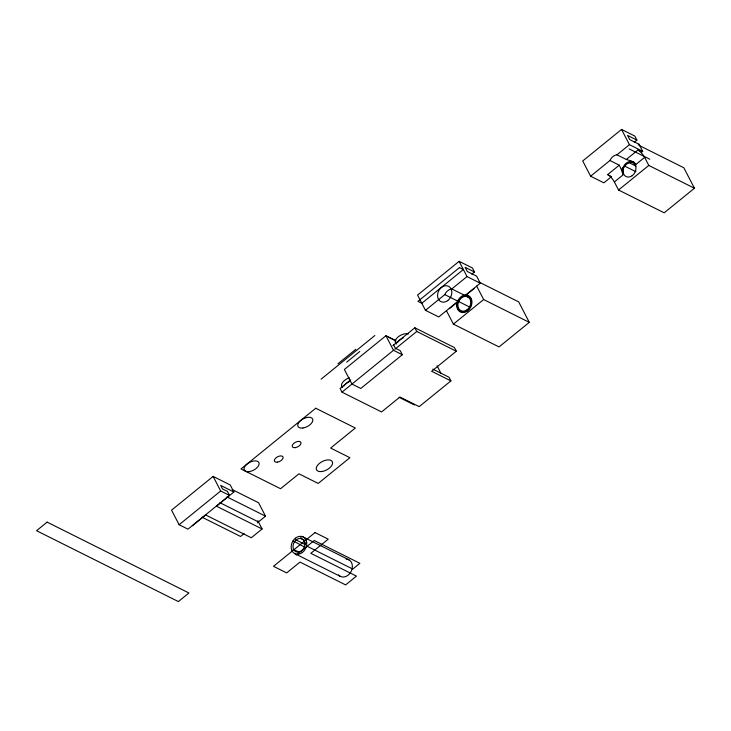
<?xml version="1.0" encoding="UTF-8"?>
<svg xmlns="http://www.w3.org/2000/svg" width="731" height="731" viewBox="0 0 731 731"><rect width="100%" height="100%" fill="white"/><g stroke="black" fill="none" stroke-linecap="round" stroke-linejoin="round"><path stroke-width="1.1" d="M301.263 536.362L300.724 538.445L304.818 540.629M304.251 541.013L305.85 539.679M471.815 274.134L474.465 271.987L472.381 267.957L459.123 261.332L417.565 295.077L425.46 310.319L438.719 316.943L458.054 301.245A8.58 6.771 -63.5 0 0 461.773 311.89A8.58 6.771 -63.5 0 0 471.312 304.142A8.58 6.771 -63.5 0 0 465.062 295.552L451.804 288.928A8.58 6.771 -63.5 0 0 444.795 294.62L425.46 310.319M634.243 142.234L636.893 140.087L634.81 136.057L621.551 129.433L582.717 160.966L590.621 176.208L603.879 182.832L611.582 176.573M337.914 363.819L355.805 349.299M321.147 379.142L374.848 335.529M346.658 362.165L359.789 351.501M396.01 340.765L385.941 335.73L344.374 369.484L351.931 384.049L360.776 388.472L402.333 354.727L400.25 350.697L395.334 348.239L393.525 344.749M233.893 492.018L230.238 484.964L213.123 476.411L171.557 510.165L179.113 524.73L187.958 529.153L229.516 495.408L227.432 491.378L222.516 488.92L220.707 485.43L233.893 492.018L216.458 506.172L262.109 528.979L251.3 537.76L205.649 514.953L192.335 525.763M451.804 288.928L467.027 276.574L480.276 283.199L465.062 295.552M590.621 176.208L609.946 160.509A8.58 6.771 -63.5 0 1 616.964 154.817L629.446 144.674L642.704 151.299L641.845 152.002L637.907 150.038L626.284 159.477L616.964 154.817M638.19 144.957L639.049 144.254L642.704 151.299M350.642 379.919L340.089 388.49L341.989 392.163L381.564 411.937L399.93 397.024L419.192 406.646L450.899 380.897L448.998 377.223L432.779 369.118M392.858 345.635L414.842 327.78L454.417 347.554L456.327 351.236L431.637 371.275L450.899 380.897M639.205 145.46L683.832 167.764L694.45 188.242L664.196 212.812L618.545 190.005L614.369 181.946A7.155 2.184 50.9 0 0 607.653 174.608L619.276 165.169L621.094 168.861M341.989 392.163L393.488 350.304L402.333 354.727M394.758 349.317L416.752 331.463L456.327 351.236M179.113 524.73L220.671 490.985L229.516 495.408M449.337 308.674L458.319 301.382A8.58 6.771 -63.5 0 1 465.327 295.69L474.309 288.398M622.785 167.828L624.822 166.175A7.721 6.095 -63.5 0 1 629.135 162.666C631.027 159.459 634.508 162.392 635.842 164.512L644.623 157.375A7.155 2.184 50.9 0 0 637.907 150.038M614.369 181.946L623.159 174.81M453.394 324.116L483.648 299.546L529.299 322.353L499.035 346.923L453.394 324.116L446.431 310.684M618.545 190.005L648.799 165.434L694.45 188.242M244.099 533.584L240.563 536.463L202.012 517.201M219.903 502.672L258.454 521.934L265.536 516.177L258.573 502.745L232.193 489.569M292.062 550.882L293.67 549.566L299.509 552.316M296.338 555.039L314.229 540.511L359.871 563.318L352.79 569.065L307.148 546.258M304.9 543.371L306.709 542.649M631.155 160.994L626.284 159.477M636.893 140.087L627.563 135.427L629.729 139.594L639.049 144.254M629.181 148.923L649.813 159.23M629.135 162.666L636.189 166.202M624.822 166.175L635.915 171.712M609.946 160.509L619.276 165.169M607.653 174.608L610.604 176.08M474.465 271.987L465.144 267.327L467.301 271.484L476.621 276.144L480.276 283.199M479.116 282.111L518.681 301.876L529.299 322.353M465.327 295.69L470.371 298.202M444.795 294.62L458.054 301.245M458.319 301.382L469.658 307.047M388.389 337.119L395.489 340.664M399.181 397.372L414.395 404.974M226.985 496.925L265.536 516.177M303.082 536.91L349.062 559.891M294.831 553.65L340.143 576.284M305.028 547.309L293.04 540.821M305.375 544.696L296.146 539.926L295.324 538.263M634.526 162.794L633.366 161.999A8.589 6.78 -63.5 0 0 622.602 168.952L622.958 174.417L621.14 169.025M634.581 162.94L635.815 164.457M644.623 157.375L648.799 165.434M621.551 129.433L629.446 144.674M476.685 286.113L483.648 299.546M459.123 261.332L467.027 276.574M437.065 365.774L441.113 373.578M414.842 327.78L416.752 331.463M385.941 335.73L393.488 350.304M258.454 521.934L262.109 528.979M213.123 476.411L220.671 490.985M346.128 559.114A9.329 7.365 -63.5 0 1 351.245 571.249A9.329 7.365 -63.5 0 1 338.48 574.868M257.961 520.664A9.329 7.365 -63.5 0 1 257.431 522.857M343.872 386.069A8.215 4.377 -27.4 0 1 349.445 381.545M342.601 387.393A8.215 4.377 -27.4 0 1 342.528 382.523A8.215 4.377 -27.4 0 1 349.372 377.826M397.573 342.464A8.215 4.377 -27.4 0 1 403.156 337.932M396.677 344.009A8.215 4.377 -27.4 0 1 397.966 337.046A8.215 4.377 -27.4 0 1 408.391 333.966M47.122 522.126L36.55 530.706L178.364 601.567L188.936 592.987L47.122 522.126M459.507 267.592L417.949 301.346L421.805 303.274L463.372 269.52L459.507 267.592M315.746 408.245L240.992 468.955L280.567 488.728L298.933 473.816L318.195 483.438L349.902 457.688L330.64 448.066L355.321 428.019L315.746 408.245M315.043 532.57L273.485 566.315L286.671 572.903L299.993 562.093L345.635 584.901L356.445 576.119L310.803 553.312L328.237 539.158L315.043 532.57M632.114 175.769A7.721 6.095 -63.5 0 0 633.302 162.949A7.721 6.095 -63.5 0 0 623.086 170.268A7.721 6.095 -63.5 0 0 632.114 175.769M466.954 309.88A7.721 6.095 -63.5 0 0 468.142 297.06A7.721 6.095 -63.5 0 0 457.926 304.388A7.721 6.095 -63.5 0 0 466.954 309.88M467.429 310.986A9.128 7.2 -63.5 0 0 468.836 295.836A9.128 7.2 -63.5 0 0 456.765 304.498A9.128 7.2 -63.5 0 0 467.429 310.986M447.728 300.633A8.58 6.771 -63.5 0 0 448.788 286.415A8.58 6.771 -63.5 0 0 437.549 294.812A8.58 6.771 -63.5 0 0 447.728 300.633M301.611 550.754A7.155 5.638 -63.5 0 0 302.259 538.939A7.155 5.638 -63.5 0 0 292.994 546.148A7.155 5.638 -63.5 0 0 301.611 550.754M302.269 552.545A9.329 7.365 -63.5 0 0 303.411 537.084A9.329 7.365 -63.5 0 0 291.185 546.212A9.329 7.365 -63.5 0 0 302.269 552.545M249.253 471.605A8.215 4.377 -27.4 0 0 258.975 462.732A8.215 4.377 -27.4 0 0 246.511 464.505A8.215 4.377 -27.4 0 0 249.253 471.605M302.954 428A8.215 4.377 -27.4 0 0 312.676 419.128A8.215 4.377 -27.4 0 0 300.213 420.892A8.215 4.377 -27.4 0 0 302.954 428M295.269 447.637A4.788 2.549 -27.4 0 0 300.934 442.465A4.788 2.549 -27.4 0 0 293.661 443.498A4.788 2.549 -27.4 0 0 295.269 447.637M277.378 462.166A4.788 2.549 -27.4 0 0 283.052 456.994A4.788 2.549 -27.4 0 0 275.779 458.026A4.788 2.549 -27.4 0 0 277.378 462.166M321.905 471.513A8.882 4.733 -27.4 0 0 332.422 461.919A8.882 4.733 -27.4 0 0 318.926 463.829A8.882 4.733 -27.4 0 0 321.905 471.513"/></g></svg>
